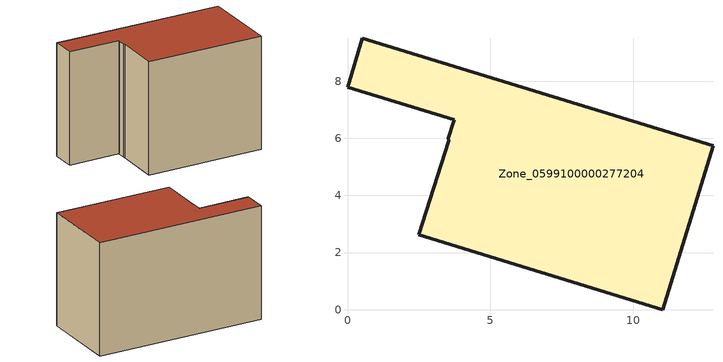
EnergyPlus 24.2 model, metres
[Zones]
Zone_0599100000277204
 floor ground (C_G): 3.54,5.91 3.53,5.99 3.71,6.59 3.73,6.64 0,7.79 0.52,9.5 12.79,5.74 11.03,0 2.49,2.62 z0
 wall outside (C_F): 12.79,5.74 0.52,9.5 0,7.79 3.73,6.64 3.71,6.59 3.53,5.99 3.54,5.91 2.49,2.62 11.03,0 12.79,5.74 z0:8.51
 roof outside (C_R): 3.53,5.99 3.54,5.91 2.49,2.62 11.03,0 12.79,5.74 0.52,9.5 0,7.79 3.73,6.64 3.71,6.59 z8.51
[BUILDING]
Pand.0599100000277204: North Axis=0; Terrain=City; Loads Convergence Tolerance Value=0.04; Temperature Convergence Tolerance Value=0.4; Solar Distribution=FullExterior; Maximum Number of Warmup Days=25; Minimum Number of Warmup Days=1
[Site:Location]
Rotterdam.The.Hague.AP_ZH_NLD Design_Conditions: Latitude=51.96; Longitude=4.45; Time Zone=1; Elevation=-4.5
[SITE:GROUNDTEMPERATURE:BUILDINGSURFACE]
18, 18, 18, 18, 18, 18, 18, 18, 18, 18, 18, 18
[MATERIAL] Thermal Absorptance=0.9; Solar Absorptance=0.7; Visible Absorptance=0.7
Name | Roughness | Thickness | Conductivity | Density | Specific Heat
G.TI.1975-1991 | MediumSmooth | 0.15 | 0.288461 | 540 | 1210
F.TI.1975-1991 | Rough | 0.3 | 0.230769 | 1920 | 840
R.TI.1975-1991 | MediumRough | 0.2 | 0.153846 | 1500 | 1000
[CONSTRUCTION]
C_G: G.TI.1975-1991
C_F: F.TI.1975-1991
C_R: R.TI.1975-1991
[ZONE]
Zone_0599100000277204: Type=1; Multiplier=1; Ceiling Height=Autocalculate; Volume=Autocalculate; Floor Area=autocalculate; Part of Total Floor Area=Yes
[ZONEINFILTRATION:DESIGNFLOWRATE]
Infil_Zone_0599100000277204: Zone or ZoneList or Space or SpaceList=Zone_0599100000277204; Schedule=AlwaysOn; Design Flow Rate Calculation Method=Flow/Area; Flow Rate per Floor Area=0.003; Constant Term Coefficient=1; Temperature Term Coefficient=0; Velocity Term Coefficient=0; Velocity Squared Term Coefficient=0
[HVACTEMPLATE:ZONE:IDEALLOADSAIRSYSTEM]
Zone_0599100000277204: Maximum Heating Supply Air Temperature=50; Minimum Cooling Supply Air Temperature=13; Maximum Heating Supply Air Humidity Ratio=0.0156; Minimum Cooling Supply Air Humidity Ratio=0.0077; Heating Limit=NoLimit; Cooling Limit=NoLimit; Dehumidification Control Type=ConstantSensibleHeatRatio; Cooling Sensible Heat Ratio=0.7; Dehumidification Setpoint=60; Humidification Control Type=None; Humidification Setpoint=30; Outdoor Air Method=None; Outdoor Air Flow Rate per Person=0.00944; Outdoor Air Flow Rate per Zone Floor Area=0; Outdoor Air Flow Rate per Zone=0; Demand Controlled Ventilation Type=None; Outdoor Air Economizer Type=NoEconomizer; Heat Recovery Type=None; Sensible Heat Recovery Effectiveness=0.7; Latent Heat Recovery Effectiveness=0.65
[ZONECONTROL:THERMOSTAT]
ThermostatControl_Zone_0599100000277204: Zone or ZoneList=Zone_0599100000277204; Control Type Schedule=DualSetpointControlType; Control 1=Thermostat_Zone_0599100000277204; Temperature Difference Between Cutout And Setpoint=0
[THERMOSTATSETPOINT:DUALSETPOINT]
Thermostat_Zone_0599100000277204: Heating Setpoint Temperature Schedule=HeatingSetpoint_Zone_0599100000277204; Cooling Setpoint Temperature Schedule=CoolingSetpoint_Zone_0599100000277204
[SCHEDULE:COMPACT]
HeatingSetpoint_Zone_0599100000277204: Through: 12/31, For: AllDays, Until: 24:00, 21
CoolingSetpoint_Zone_0599100000277204: Through: 12/31, For: AllDays, Until: 24:00, 24
DualSetpointControlType: Through: 12/31, For: AllDays, Until: 24:00, 4
AlwaysOn: Through: 12/31, For: AllDays, Until: 24:00, 1
